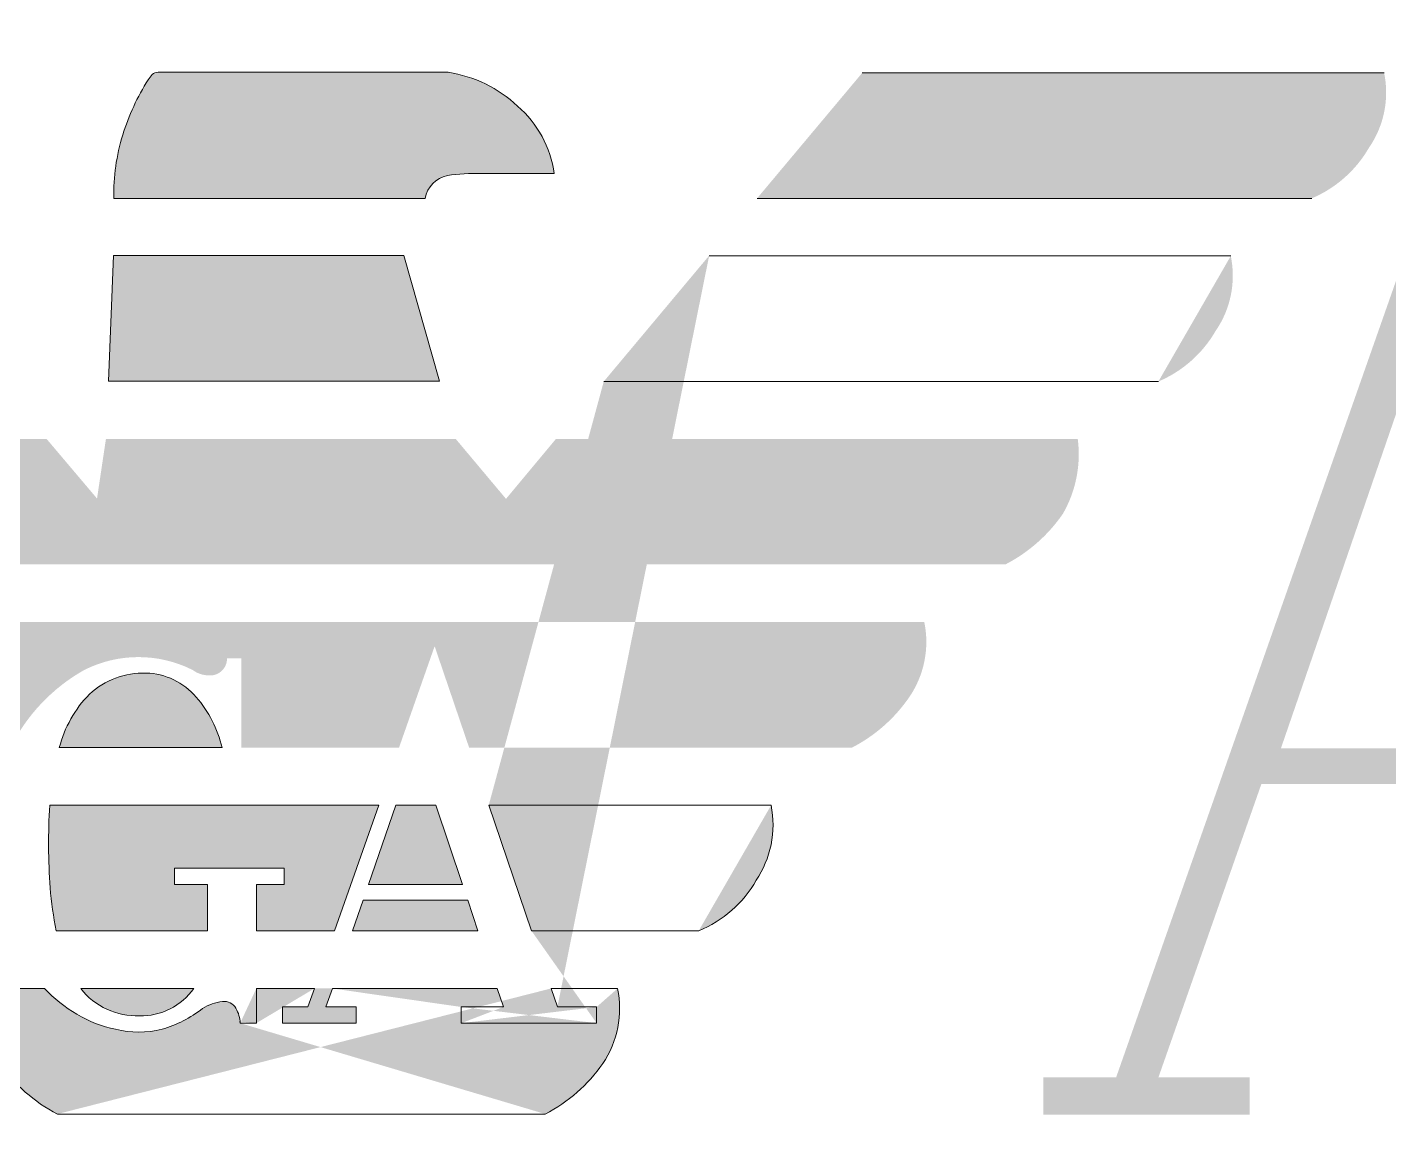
# Model space of a CAD drawing. Header units: millimetres. Extents: x 346472 to 732256, y -34068 to -15883.
# Drawn here: x 360348 to 361130, y -23946 to -23302 of the extents above; entities that cross this region are included whole.
import ezdxf

# ---------------------------------------------------------------- set-up
doc = ezdxf.new("R2010")
doc.units = ezdxf.units.MM
doc.header["$LTSCALE"] = 7
doc.layers.get('0').update_dxf_attribs({"lineweight": 0})
doc.layers.add('LAYER_1', color=160, linetype='Continuous')

# ---------------------------------------------------------------- blocks, each defined once
blk = doc.blocks.new('LOGO PIENO')
at = {"true_color": 0xffffff}
h = blk.add_hatch(color=7, dxfattribs=at)
h.dxf.hatch_style = 1
edge = h.paths.add_edge_path()
edge.add_line((87.16254175638915, 14.44932661511075), (91.18397797508578, 14.44892884693627))
edge.add_arc((90.92369951844148, 12.69790796984898), 1.77025958180959, 46.40069509711691, 81.54524221641731, ccw=False)
edge.add_arc((91.17889221723635, 12.84895858445861), 1.487076100194237, 7.591057933975208, 49.50918657184201, ccw=False)
edge.add_line((92.6529358341545, 13.04540385213386), (91.63942253195864, 13.04540385213386))
edge.add_arc((91.53940339789597, 10.79264898498059), 2.254974128157882, 87.45781785575966, 99.33982929130248)
edge.add_arc((91.25109765714978, 12.63388660601504), 0.3916187396460093, 101.4369019867434, 170.0530648469443)
edge.add_line((90.86536566931545, 12.70153326744912), (86.54918323522134, 12.70153326744912))
edge.add_arc((89.29315506444527, 12.76264956651744), 2.744652364432766, 162.6373389914201, 181.2759340620296, ccw=False)
edge.add_arc((89.65670342452404, 12.66812843582852), 3.119896060723441, 147.4422167520424, 162.9729623342677, ccw=False)
edge.add_line((87.02710169386137, 14.34710019491604), (87.08117330473578, 14.41775376645955))
edge.add_arc((87.16182786194531, 14.33053003757936), 0.1187987225454457, 89.65569171153169, 132.7591272268722, ccw=False)
h.paths.add_polyline_path([(86.54619997395412, 11.90818464844233), (90.56882949710416, 11.90818464844233), (91.06206203035663, 10.16675559157397), (86.47579500751954, 10.16675559157397)])
edge = h.paths.add_edge_path()
edge.add_line((97.78434413667856, 6.828486208269169), (80.51265345736783, 6.828486208269169))
edge.add_arc((81.84401381678617, 6.554127492939415), 1.359335540368114, 168.3558339705608, 213.8911525749722)
edge.add_arc((82.5136884569406, 7.023001805806643), 2.176740915013593, 214.3067750265462, 242.726518060094)
edge.add_line((81.51622255522943, 5.088250455886509), (85.11622339568385, 5.088250455886509))
edge.add_arc((87.38402804539828, 3.957849935674176), 2.533918559339166, 119.5078897998207, 153.505770629108, ccw=False)
edge.add_arc((86.89059970588141, 4.67580448908916), 1.667780012262695, 63.33448593477158, 116.90288821331171, ccw=False)
edge.add_arc((87.87351723575648, 6.484358599493362), 0.3952087107671968, 233.613526379871, 277.9830093046502)
edge.add_arc((87.88608139813095, 6.321247375760777), 0.2321578827818435, 280.5037116018906, 361.2971256024172)
edge.add_line((88.11817978958152, 6.32650277525272), (88.31766052783541, 6.32650277525272))
edge.add_line((88.31766052783541, 6.32650277525272), (88.31766052783541, 5.088250455886509))
edge.add_line((88.31766052783541, 5.088250455886509), (90.50240221237073, 5.088250455886509))
edge.add_line((90.50240221237073, 5.088250455886509), (90.99623139791584, 6.493963175644012))
edge.add_line((90.99623139791584, 6.493963175644012), (91.47454762469488, 5.088250455886509))
edge.add_line((91.47454762469488, 5.088250455886509), (96.78077503881832, 5.088250455886509))
edge.add_arc((95.78330913710988, 7.023001805866443), 2.176740915065443, 297.2734819391209, 325.6932249723165)
edge.add_arc((96.4529837775226, 6.554127492859152), 1.35933554012692, 326.1088474220205, 371.6441660349849)
edge = h.paths.add_edge_path(flags=17)
edge.add_line((88.04896812763354, 5.088250455886509), (85.79362259254458, 5.088250455886509))
edge.add_arc((87.38833162190758, 4.679064241187916), 1.646368806383082, 135.6810541266879, 165.6089485025535, ccw=False)
edge.add_arc((86.96011206318872, 5.01946408738695), 1.103576272761791, 88.12216405833902, 132.7914421241674, ccw=False)
edge.add_arc((86.9689812414581, 5.171544622704687), 0.9512946961266057, 40.50852368449591, 88.35591184123342, ccw=False)
edge.add_arc((86.44424475462438, 4.713267854301876), 1.647952989430523, 13.152547838575401, 40.7721923185012, ccw=False)
edge = h.paths.add_edge_path()
edge.add_line((102.0327070974645, 11.90341143039564), (94.79790070154468, 11.90361031446423))
edge.add_line((94.79790070154468, 11.90361031446423), (93.34067700352625, 10.16317567802912))
edge.add_line((93.34067700352625, 10.16317567802912), (101.0291379995706, 10.16317567802912))
edge.add_arc((100.3794369506627, 11.69778594376612), 1.666475358551052, 292.94612321207, 329.9607169368891)
edge.add_arc((100.7148514567639, 11.62909638837868), 1.346102608274435, 325.3399187178189, 371.7583625669098)
edge = h.paths.add_edge_path(flags=16)
edge.add_line((86.09095430110074, 1.750378840772555), (87.6589564350611, 1.750378840772555))
edge.add_arc((86.91666131464717, 2.280180119696752), 0.9119711842706667, 296.87725757674406, 324.4832585246273, ccw=False)
edge.add_arc((86.91285232972541, 2.306393608144845), 0.9371131084113615, 269.49477336406136, 296.36042278682106, ccw=False)
edge.add_arc((86.88743569523785, 2.445098572622555), 1.075918387912223, 246.08675846712788, 270.91350716664044, ccw=False)
edge.add_arc((86.8661477137457, 2.34829013612557), 0.9789906762165751, 217.6432160142895, 244.9289925158474, ccw=False)
edge = h.paths.add_edge_path()
edge.add_line((84.76320414307474, 1.750378840772555), (85.58817533175534, 1.750378840772782))
edge.add_arc((87.10241179903096, 3.192219879626009), 2.090889203221613, 223.5970856614655, 239.3952375207047)
edge.add_arc((86.91230017812768, 2.850228701403921), 1.699781531401208, 239.0418729658944, 258.507039837557)
edge.add_arc((86.89540834521586, 2.531820364479017), 1.385185712014511, 256.5671905481167, 283.4328094507792)
edge.add_arc((86.7170443610139, 2.863269391003087), 1.751661556068929, 286.5904465339906, 307.3847381975255)
edge.add_arc((88.13196731029939, 0.9290157188197554), 0.6462896053755538, 96.88045624959369, 122.9347178485111, ccw=False)
edge.add_arc((88.0737842929625, 1.37629657811658), 0.1953044726172535, 30.358642733568274, 95.65392743688722, ccw=False)
edge.add_arc((87.84095362969538, 1.250685484721089), 0.4597881521348759, 2.342342675688485, 29.201147929691388, ccw=False)
edge.add_line((88.3003576123233, 1.269477120872125), (88.52489774540618, 1.269477120872125))
edge.add_line((88.52489774540618, 1.269477120872125), (88.52489774540618, 1.750378840772555))
edge.add_line((88.52489774540618, 1.750378840772555), (89.32938387325248, 1.750378840772555))
edge.add_line((89.32938387325248, 1.750378840772555), (89.23909049817757, 1.493818369843666))
edge.add_line((89.23909049817757, 1.493818369843666), (88.88925339105481, 1.493818369843666))
edge.add_line((88.88925339105481, 1.493818369843666), (88.88925339105481, 1.269477120865758))
edge.add_line((88.88925339105481, 1.269477120865758), (89.90873321572371, 1.269477120865758))
edge.add_line((89.90873321572371, 1.269477120865758), (89.90873321572371, 1.493818369843666))
edge.add_line((89.90873321572371, 1.493818369843666), (89.48908779426074, 1.493818369843666))
edge.add_line((89.48908779426074, 1.493818369843666), (89.57918228521521, 1.750378840772555))
edge.add_line((89.57918228521521, 1.750378840772555), (91.86436043324738, 1.750378840772555))
edge.add_line((91.86436043324738, 1.750378840772555), (91.95027835838073, 1.493818369843666))
edge.add_line((91.95027835838073, 1.493818369843666), (91.36595691374123, 1.493818369843666))
edge.add_line((91.36595691374123, 1.493818369843666), (91.36595691374123, 1.269477120865758))
edge.add_line((91.36595691374123, 1.269477120865758), (93.2418316127555, 1.269477120865758))
edge.add_line((93.2418316127555, 1.269477120865758), (93.2418316127555, 1.493818369843666))
edge.add_line((93.2418316127555, 1.493818369843666), (92.69808252167695, 1.493818369843666))
edge.add_line((92.69808252167695, 1.493818369843666), (92.61077240793657, 1.750378840772555))
edge.add_line((92.61077240793657, 1.750378840772555), (93.53339568283218, 1.750378840772555))
edge.add_arc((92.1835682997139, 1.476498475217795), 1.377332355988327, -33.84014330898901, 11.469625967004617, ccw=False)
edge.add_arc((91.50603579894096, 1.982938172096283), 2.222534774520938, 297.42270567721675, 325.0424185076843, ccw=False)
edge.add_line((92.52962770085287, 0.01014308839012301), (85.76677324093589, 0.01014308838989564))
edge.add_arc((86.76423642318105, 1.944890712697998), 2.176736357416873, 214.3064996149528, 242.7265367466111, ccw=False)
edge.add_arc((86.09456339943563, 1.476020101712038), 1.359334464801232, 168.355823606929, 213.8908017017801, ccw=False)
edge = h.paths.add_edge_path(flags=17)
edge.add_line((91.74622328616442, 4.290327502902983), (95.66085875061663, 4.290327502903438))
edge.add_arc((94.31638130288638, 4.016315040365953), 1.37211604359146, -11.519454272342387, 11.519454272342387, ccw=False)
edge.add_arc((94.19848051065446, 4.062915380784716), 1.497111447466185, 327.08244300629093, 347.63408531764605, ccw=False)
edge.add_arc((94.02866675601035, 4.071925516724832), 1.646739243117726, 292.44137817528014, 330.0313988899691, ccw=False)
edge.add_line((94.6572896527241, 2.549892866433993), (92.33850009420712, 2.549892866432401))
edge.add_line((92.33850009420712, 2.549892866432401), (91.74622328616442, 4.290327502902983))
h.paths.add_polyline_path([(90.0055897655925, 2.972919317320248), (91.45545475243625, 2.972919317320248), (91.5970602216521, 2.549892866433765), (89.85980773058827, 2.549892866433765)], flags=17)
h.paths.add_polyline_path([(90.45944324983793, 4.290327502902983), (91.0143298496996, 4.290327502915034), (91.38146987247319, 3.193680652786497), (90.08176237050793, 3.193680652783769)], flags=17)
edge = h.paths.add_edge_path()
edge.add_arc((94.32073641000125, 3.771112501808602), 8.676114972390911, 176.5691310333932, 184.1389839465043)
edge.add_arc((90.20614826226483, 3.488278484364173), 4.55186852455066, 184.3262646069448, 191.8970577742817)
edge.add_line((85.75205581858381, 2.549892866433765), (87.84550970767896, 2.549892866474011))
edge.add_line((87.84550970767896, 2.549892866474011), (87.84550970767896, 3.191691811919782))
edge.add_line((87.84550970767896, 3.191691811919782), (87.39046291894601, 3.191691811919782))
edge.add_line((87.39046291894601, 3.191691811919782), (87.39046291894601, 3.41643082908854))
edge.add_line((87.39046291894601, 3.41643082908854), (88.91232394495273, 3.41643082908854))
edge.add_line((88.91232394495273, 3.41643082908854), (88.91232394495273, 3.191691811919782))
edge.add_line((88.91232394495273, 3.191691811919782), (88.52489774540618, 3.191691811919782))
edge.add_line((88.52489774540618, 3.191691811919782), (88.52489774540618, 2.549892866433765))
edge.add_line((88.52489774540618, 2.549892866433765), (89.61020820264503, 2.549892866433765))
edge.add_line((89.61020820264503, 2.549892866433765), (90.22177676706451, 4.290327502902983))
edge.add_line((90.22177676706451, 4.290327502902983), (85.66017137088375, 4.290327502902983))
edge = h.paths.add_edge_path()
edge.add_arc((87.28827203494438, 3.753429520986401), 2.51288796941502, 167.6632078179241, 188.0187280094776)
edge.add_arc((87.90223518752873, 3.858429457900456), 3.135548828233988, 188.3536262731429, 204.6656912328619)
edge.add_line((85.05277937228402, 2.549892866433765), (83.64030459357855, 2.549892866433765))
edge.add_arc((84.63711804665763, 4.484156555326081), 2.176008519837815, 214.3029817617379, 242.7359036463207, ccw=False)
edge.add_arc((83.96839448665605, 4.01577322645926), 1.359667503053141, 168.35030261602, 213.879684510657, ccw=False)
edge.add_line((82.63673549571831, 4.290327502902983), (84.83341022542345, 4.29032750290321))
edge = h.paths.add_edge_path()
edge.add_line((85.61701352423052, 9.367838218156294), (78.38658257815223, 9.367838218156294))
edge.add_arc((80.02428031164754, 9.153701742134217), 1.651638064667577, 172.5505763598869, 209.693043169467)
edge.add_arc((80.38741050354383, 9.561837353058536), 2.176278126893241, 214.2965068617447, 242.7204789905614)
edge.add_line((79.38995279195797, 7.627602465772952), (98.9082381066437, 7.62760246577318))
edge.add_arc((97.90340418630967, 9.57239853001397), 2.189046125356806, 297.3244173073233, 325.3558482680717)
edge.add_arc((98.27130832765579, 9.154213153318324), 1.65415227070727, 330.0334794972349, 367.4201729164355)
edge.add_line((99.91160832044898, 9.367838218156521), (92.67839299715615, 9.367838218156294))
edge.add_line((92.67839299715615, 9.367838218156294), (91.98567972568526, 8.53690050689238))
edge.add_line((91.98567972568526, 8.53690050689238), (91.28839212018374, 9.367838218156294))
edge.add_line((91.28839212018374, 9.367838218156294), (86.4397969879551, 9.367838218156294))
edge.add_line((86.4397969879551, 9.367838218156294), (86.31628997053122, 8.541077072713506))
edge.add_line((86.31628997053122, 8.541077072713506), (85.61701352423052, 9.367838218156294))
h.paths.add_polyline_path([(107.0370486294887, 5.080174455375527), (102.7284237906897, 5.080174455375527), (104.9081933730909, 11.41045602824101)], flags=16)
edge = h.paths.add_edge_path(flags=16)
edge.add_line((114.6628409780419, 7.934374504202651), (114.6628409780419, 13.98542282035282))
edge.add_line((114.6628409780419, 13.98542282035282), (115.6413506810786, 13.98641724078016))
edge.add_arc((115.4939626973792, 10.9505829124023), 3.039410022865705, 1.849971299867093, 87.22050579312952, ccw=False)
edge.add_arc((115.495708252708, 10.95285313956447), 3.037592894686243, -83.4362694469059, 1.8082349686420116, ccw=False)
edge.add_line((115.8429303369057, 7.935170681436375), (114.6628409780419, 7.934374504202651))
h.paths.add_polyline_path([(139.3423672081449, 5.093222558038406), (141.522534558751, 11.42350413090389), (143.6513898151493, 5.093222558038406)], flags=16)
edge = h.paths.add_edge_path()
edge.add_spline(control_points=[(163.1269150512962, 13.92089159865213), (163.1269150512962, 13.92089159865213), (164.2653275594848, 13.92069271456603), (164.2653275594848, 13.92069271456603)], knot_values=[86, 86, 86, 86, 87, 87, 87, 87], degree=3, periodic=0)
edge.add_spline(control_points=[(164.2653275594848, 13.92069271456603), (164.2653275594848, 13.92069271456603), (164.2653275594848, 14.43997906307777), (164.2653275594848, 14.43997906307777)], knot_values=[0, 0, 0, 0, 1, 1, 1, 1], degree=3, periodic=0)
edge.add_spline(control_points=[(164.2653275594848, 14.43997906307777), (164.2653275594848, 14.43997906307777), (156.9344601500134, 14.43997906307777), (156.9344601500134, 14.43997906307777)], knot_values=[1, 1, 1, 1, 2, 2, 2, 2], degree=3, periodic=0)
edge.add_spline(control_points=[(156.9344601500134, 14.43997906307777), (156.9344601500134, 14.43997906307777), (156.9344601500134, 13.92089159865213), (156.9344601500134, 13.92089159865213)], knot_values=[2, 2, 2, 2, 3, 3, 3, 3], degree=3, periodic=0)
edge.add_spline(control_points=[(156.9344601500134, 13.92089159865213), (156.9344601500134, 13.92089159865213), (158.0724748900284, 13.92089159865213), (158.0724748900284, 13.92089159865213)], knot_values=[3, 3, 3, 3, 4, 4, 4, 4], degree=3, periodic=0)
edge.add_spline(control_points=[(158.0724748900284, 13.92089159865213), (158.0724748900284, 13.92089159865213), (158.0724748900284, 3.926170741473015), (158.0724748900284, 3.926170741473015)], knot_values=[4, 4, 4, 4, 5, 5, 5, 5], degree=3, periodic=0)
edge.add_spline(control_points=[(158.0724748900284, 3.926170741473015), (158.0724748900284, 3.926170741473015), (151.2404087682116, 14.43997906307777), (151.2404087682116, 14.43997906307777)], knot_values=[5, 5, 5, 5, 6, 6, 6, 6], degree=3, periodic=0)
edge.add_spline(control_points=[(151.2404087682116, 14.43997906307777), (151.2404087682116, 14.43997906307777), (148.0610477696273, 14.43997906307777), (148.0610477696273, 14.43997906307777)], knot_values=[6, 6, 6, 6, 7, 7, 7, 7], degree=3, periodic=0)
edge.add_spline(control_points=[(148.0610477696273, 14.43997906307777), (148.0610477696273, 14.43997906307777), (148.0610477696273, 13.92089159865213), (148.0610477696273, 13.92089159865213)], knot_values=[7, 7, 7, 7, 8, 8, 8, 8], degree=3, periodic=0)
edge.add_spline(control_points=[(148.0610477696273, 13.92089159865213), (148.0610477696273, 13.92089159865213), (149.1954825960966, 13.92089159865213), (149.1954825960966, 13.92089159865213)], knot_values=[8, 8, 8, 8, 9, 9, 9, 9], degree=3, periodic=0)
edge.add_spline(control_points=[(149.1954825960966, 13.92089159865213), (149.1954825960966, 13.92089159865213), (149.1954825960966, 0.520081884864112), (149.1954825960966, 0.520081884864112)], knot_values=[9, 9, 9, 9, 10, 10, 10, 10], degree=3, periodic=0)
edge.add_spline(control_points=[(149.1954825960966, 0.520081884864112), (149.1954825960966, 0.520081884864112), (147.2273256811714, 0.520081884864112), (147.2273256811714, 0.520081884864112)], knot_values=[10, 10, 10, 10, 11, 11, 11, 11], degree=3, periodic=0)
edge.add_spline(control_points=[(147.2273256811714, 0.520081884864112), (147.2273256811714, 0.520081884864112), (142.273520867413, 15.07402152920304), (142.273520867413, 15.07402152920304)], knot_values=[11, 11, 11, 11, 12, 12, 12, 12], degree=3, periodic=0)
edge.add_spline(control_points=[(142.273520867413, 15.07402152920304), (142.273520867413, 15.07402152920304), (137.159017712177, 0.520081884864112), (137.159017712177, 0.520081884864112)], knot_values=[12, 12, 12, 12, 13, 13, 13, 13], degree=3, periodic=0)
edge.add_spline(control_points=[(137.159017712177, 0.520081884864112), (137.159017712177, 0.520081884864112), (135.2628568363789, 0.520081884864112), (135.2628568363789, 0.520081884864112)], knot_values=[13, 13, 13, 13, 14, 14, 14, 14], degree=3, periodic=0)
edge.add_spline(control_points=[(135.2628568363789, 0.520081884864112), (135.2628568363789, 0.520081884864112), (135.2628568363789, 13.92089159865213), (135.2628568363789, 13.92089159865213)], knot_values=[14, 14, 14, 14, 15, 15, 15, 15], degree=3, periodic=0)
edge.add_spline(control_points=[(135.2628568363789, 13.92089159865213), (135.2628568363789, 13.92089159865213), (136.4024626490836, 13.92089159865213), (136.4024626490836, 13.92089159865213)], knot_values=[15, 15, 15, 15, 16, 16, 16, 16], degree=3, periodic=0)
edge.add_spline(control_points=[(136.4024626490836, 13.92089159865213), (136.4024626490836, 13.92089159865213), (136.4024626490836, 14.43997906307777), (136.4024626490836, 14.43997906307777)], knot_values=[16, 16, 16, 16, 17, 17, 17, 17], degree=3, periodic=0)
edge.add_spline(control_points=[(136.4024626490836, 14.43997906307777), (136.4024626490836, 14.43997906307777), (133.3961308053072, 14.43997906307777), (133.3961308053072, 14.43997906307777)], knot_values=[17, 17, 17, 17, 18, 18, 18, 18], degree=3, periodic=0)
edge.add_spline(control_points=[(133.3961308053072, 14.43997906307777), (133.3961308053072, 14.43997906307777), (129.6061956627436, 3.459588675748137), (129.6061956627436, 3.459588675748137)], knot_values=[18, 18, 18, 18, 19, 19, 19, 19], degree=3, periodic=0)
edge.add_spline(control_points=[(129.6061956627436, 3.459588675748137), (129.6061956627436, 3.459588675748137), (125.6312983202124, 14.43997906307777), (125.6312983202124, 14.43997906307777)], knot_values=[19, 19, 19, 19, 20, 20, 20, 20], degree=3, periodic=0)
edge.add_spline(control_points=[(125.6312983202124, 14.43997906307777), (125.6312983202124, 14.43997906307777), (122.6822450932009, 14.43997906307777), (122.6822450932009, 14.43997906307777)], knot_values=[20, 20, 20, 20, 21, 21, 21, 21], degree=3, periodic=0)
edge.add_spline(control_points=[(122.6822450932009, 14.43997906307777), (122.6822450932009, 14.43997906307777), (122.6822450932009, 13.92089159865213), (122.6822450932009, 13.92089159865213)], knot_values=[21, 21, 21, 21, 22, 22, 22, 22], degree=3, periodic=0)
edge.add_spline(control_points=[(122.6822450932009, 13.92089159865213), (122.6822450932009, 13.92089159865213), (123.8190665287011, 13.92089159865213), (123.8190665287011, 13.92089159865213)], knot_values=[22, 22, 22, 22, 23, 23, 23, 23], degree=3, periodic=0)
edge.add_spline(control_points=[(123.8190665287011, 13.92089159865213), (123.8190665287011, 13.92089159865213), (123.8190665287011, 0.520081884864112), (123.8190665287011, 0.520081884864112)], knot_values=[23, 23, 23, 23, 24, 24, 24, 24], degree=3, periodic=0)
edge.add_spline(control_points=[(123.8190665287011, 0.520081884864112), (123.8190665287011, 0.520081884864112), (121.5625276890951, 0.520081884864112), (121.5625276890951, 0.520081884864112)], knot_values=[24, 24, 24, 24, 25, 25, 25, 25], degree=3, periodic=0)
edge.add_spline(control_points=[(121.5625276890951, 0.520081884864112), (120.9237120049052, 0.520081884864112), (120.364449955111, 1.090481443473891), (120.364449955111, 2.057853637713379)], knot_values=[25, 25, 25, 25, 26, 26, 26, 26], degree=3, periodic=0)
edge.add_spline(control_points=[(120.364449955111, 2.057853637713379), (120.364449955111, 2.057853637713379), (120.364449955111, 4.17119593540906), (120.364449955111, 4.17119593540906)], knot_values=[26, 26, 26, 26, 27, 27, 27, 27], degree=3, periodic=0)
edge.add_spline(control_points=[(120.364449955111, 4.17119593540906), (120.364449955111, 5.790907931685069), (119.8397937362784, 7.146899629942936), (118.2180928991415, 7.606719636744629)], knot_values=[27, 27, 27, 27, 28, 28, 28, 28], degree=3, periodic=0)
edge.add_spline(control_points=[(118.2180928991415, 7.606719636744629), (119.6285788369596, 8.034121537529927), (120.6138505989384, 9.383351176864153), (120.6138505989384, 10.8254596843542)], knot_values=[28, 28, 28, 28, 29, 29, 29, 29], degree=3, periodic=0)
edge.add_spline(control_points=[(120.6138505989384, 10.8254596843542), (120.6138505989384, 12.8787389880813), (119.0820453686683, 14.43997906307777), (116.1206613283252, 14.43997906307777)], knot_values=[29, 29, 29, 29, 30, 30, 30, 30], degree=3, periodic=0)
edge.add_spline(control_points=[(116.1206613283252, 14.43997906307777), (116.1206613283252, 14.43997906307777), (111.6708287884567, 14.43997906307777), (111.6708287884567, 14.43997906307777)], knot_values=[30, 30, 30, 30, 31, 31, 31, 31], degree=3, periodic=0)
edge.add_spline(control_points=[(111.6708287884567, 14.43997906307777), (111.6708287884567, 14.43997906307777), (111.6708287884567, 13.92089159865213), (111.6708287884567, 13.92089159865213)], knot_values=[31, 31, 31, 31, 32, 32, 32, 32], degree=3, periodic=0)
edge.add_spline(control_points=[(111.6708287884567, 13.92089159865213), (111.6708287884567, 13.92089159865213), (112.8056613830972, 13.92089159865213), (112.8056613830972, 13.92089159865213)], knot_values=[32, 32, 32, 32, 33, 33, 33, 33], degree=3, periodic=0)
edge.add_spline(control_points=[(112.8056613830972, 13.92089159865213), (112.8056613830972, 13.92089159865213), (112.8056613830972, 0.520081884864112), (112.8056613830972, 0.520081884864112)], knot_values=[33, 33, 33, 33, 34, 34, 34, 34], degree=3, periodic=0)
edge.add_spline(control_points=[(112.8056613830972, 0.520081884864112), (112.8056613830972, 0.520081884864112), (110.512527871671, 0.520081884864112), (110.512527871671, 0.520081884864112)], knot_values=[34, 34, 34, 34, 35, 35, 35, 35], degree=3, periodic=0)
edge.add_spline(control_points=[(110.512527871671, 0.520081884864112), (110.512527871671, 0.520081884864112), (105.5587230579126, 15.07402152920304), (105.5587230579126, 15.07402152920304)], knot_values=[35, 35, 35, 35, 36, 36, 36, 36], degree=3, periodic=0)
edge.add_spline(control_points=[(105.5587230579126, 15.07402152920304), (105.5587230579126, 15.07402152920304), (100.4442199026767, 0.520081884864112), (100.4442199026767, 0.520081884864112)], knot_values=[36, 36, 36, 36, 37, 37, 37, 37], degree=3, periodic=0)
edge.add_spline(control_points=[(100.4442199026767, 0.520081884864112), (100.4442199026767, 0.520081884864112), (99.43587758672356, 0.520081884864112), (99.43587758672356, 0.520081884864112)], knot_values=[37, 37, 37, 37, 38, 38, 38, 38], degree=3, periodic=0)
edge.add_spline(control_points=[(99.43587758672356, 0.520081884864112), (99.43587758672356, 0.520081884864112), (99.43587758672356, 0.0009944204384737532), (99.43587758672356, 0.0009944204384737532)], knot_values=[38, 38, 38, 38, 39, 39, 39, 39], degree=3, periodic=0)
edge.add_spline(control_points=[(99.43587758672356, 0.0009944204384737532), (99.43587758672356, 0.0009944204384737532), (102.2930463660095, 0.0009944204384737532), (102.2930463660095, 0.0009944204384737532)], knot_values=[39, 39, 39, 39, 40, 40, 40, 40], degree=3, periodic=0)
edge.add_spline(control_points=[(102.2930463660095, 0.0009944204384737532), (102.2930463660095, 0.0009944204384737532), (102.2930463660095, 0.520081884864112), (102.2930463660095, 0.520081884864112)], knot_values=[40, 40, 40, 40, 41, 41, 41, 41], degree=3, periodic=0)
edge.add_spline(control_points=[(102.2930463660095, 0.520081884864112), (102.2930463660095, 0.520081884864112), (101.0305301881654, 0.520081884864112), (101.0305301881654, 0.520081884864112)], knot_values=[41, 41, 41, 41, 42, 42, 42, 42], degree=3, periodic=0)
edge.add_spline(control_points=[(101.0305301881654, 0.520081884864112), (101.0305301881654, 0.520081884864112), (102.4569268528626, 4.58368152974549), (102.4569268528626, 4.58368152974549)], knot_values=[42, 42, 42, 42, 43, 43, 43, 43], degree=3, periodic=0)
edge.add_spline(control_points=[(102.4569268528626, 4.58368152974549), (102.4569268528626, 4.58368152974549), (107.1020635651694, 4.58368152974549), (107.1020635651694, 4.58368152974549)], knot_values=[43, 43, 43, 43, 44, 44, 44, 44], degree=3, periodic=0)
edge.add_spline(control_points=[(107.1020635651694, 4.58368152974549), (107.1020635651694, 4.58368152974549), (108.4620329451463, 0.520081884864112), (108.4620329451463, 0.520081884864112)], knot_values=[44, 44, 44, 44, 45, 45, 45, 45], degree=3, periodic=0)
edge.add_spline(control_points=[(108.4620329451463, 0.520081884864112), (108.4620329451463, 0.520081884864112), (106.7166262065271, 0.520081884864112), (106.7166262065271, 0.520081884864112)], knot_values=[45, 45, 45, 45, 46, 46, 46, 46], degree=3, periodic=0)
edge.add_spline(control_points=[(106.7166262065271, 0.520081884864112), (106.7166262065271, 0.520081884864112), (106.7166262065271, 0.0009944204384737532), (106.7166262065271, 0.0009944204384737532)], knot_values=[46, 46, 46, 46, 47, 47, 47, 47], degree=3, periodic=0)
edge.add_spline(control_points=[(106.7166262065271, 0.0009944204384737532), (106.7166262065271, 0.0009944204384737532), (116.420180761821, 0.0009944204384737532), (116.420180761821, 0.0009944204384737532)], knot_values=[47, 47, 47, 47, 48, 48, 48, 48], degree=3, periodic=0)
edge.add_spline(control_points=[(116.420180761821, 0.0009944204384737532), (116.420180761821, 0.0009944204384737532), (116.420180761821, 0.520081884864112), (116.420180761821, 0.520081884864112)], knot_values=[48, 48, 48, 48, 49, 49, 49, 49], degree=3, periodic=0)
edge.add_spline(control_points=[(116.420180761821, 0.520081884864112), (116.420180761821, 0.520081884864112), (114.6628409780419, 0.520081884864112), (114.6628409780419, 0.520081884864112)], knot_values=[49, 49, 49, 49, 50, 50, 50, 50], degree=3, periodic=0)
edge.add_spline(control_points=[(114.6628409780419, 0.520081884864112), (114.6628409780419, 0.520081884864112), (114.6628409780419, 7.3503580499073), (114.6628409780419, 7.3503580499073)], knot_values=[50, 50, 50, 50, 51, 51, 51, 51], degree=3, periodic=0)
edge.add_spline(control_points=[(114.6628409780419, 7.3503580499073), (114.6628409780419, 7.3503580499073), (115.8410303034275, 7.3503580499073), (115.8410303034275, 7.3503580499073)], knot_values=[51, 51, 51, 51, 52, 52, 52, 52], degree=3, periodic=0)
edge.add_spline(control_points=[(115.8410303034275, 7.3503580499073), (117.5613776472132, 7.3503580499073), (118.426921189427, 6.645711733256348), (118.426921189427, 4.97428987462331)], knot_values=[52, 52, 52, 52, 53, 53, 53, 53], degree=3, periodic=0)
edge.add_spline(control_points=[(118.426921189427, 4.97428987462331), (118.426921189427, 4.97428987462331), (118.426921189427, 3.735242018926101), (118.426921189427, 3.735242018926101)], knot_values=[53, 53, 53, 53, 54, 54, 54, 54], degree=3, periodic=0)
edge.add_spline(control_points=[(118.426921189427, 3.735242018926101), (118.426921189427, 0.7909620099781023), (120.3660410277985, 0.0009944204384737532), (121.4229110607325, 0.0009944204384737532)], knot_values=[54, 54, 54, 54, 55, 55, 55, 55], degree=3, periodic=0)
edge.add_spline(control_points=[(121.4229110607325, 0.0009944204384737532), (121.4229110607325, 0.0009944204384737532), (125.5768040806511, 0.0009944204384737532), (125.5768040806511, 0.0009944204384737532)], knot_values=[55, 55, 55, 55, 56, 56, 56, 56], degree=3, periodic=0)
edge.add_spline(control_points=[(125.5768040806511, 0.0009944204384737532), (125.5768040806511, 0.0009944204384737532), (125.5768040806511, 0.520081884864112), (125.5768040806511, 0.520081884864112)], knot_values=[56, 56, 56, 56, 57, 57, 57, 57], degree=3, periodic=0)
edge.add_spline(control_points=[(125.5768040806511, 0.520081884864112), (125.5768040806511, 0.520081884864112), (124.3385517612987, 0.520081884864112), (124.3385517612987, 0.520081884864112)], knot_values=[57, 57, 57, 57, 58, 58, 58, 58], degree=3, periodic=0)
edge.add_spline(control_points=[(124.3385517612987, 0.520081884864112), (124.3385517612987, 0.520081884864112), (124.3385517612987, 12.38809194795181), (124.3385517612987, 12.38809194795181)], knot_values=[58, 58, 58, 58, 59, 59, 59, 59], degree=3, periodic=0)
edge.add_spline(control_points=[(124.3385517612987, 12.38809194795181), (124.3385517612987, 12.38809194795181), (129.0011902731717, -0.1533396302872916), (129.0011902731717, -0.1533396302872916)], knot_values=[59, 59, 59, 59, 60, 60, 60, 60], degree=3, periodic=0)
edge.add_spline(control_points=[(129.0011902731717, -0.1533396302872916), (129.0011902731717, -0.1533396302872916), (133.4056772414356, 12.76080072509126), (133.4056772414356, 12.76080072509126)], knot_values=[60, 60, 60, 60, 61, 61, 61, 61], degree=3, periodic=0)
edge.add_spline(control_points=[(133.4056772414356, 12.76080072509126), (133.4056772414356, 12.76080072509126), (133.4056772414356, 0.520081884864112), (133.4056772414356, 0.520081884864112)], knot_values=[61, 61, 61, 61, 62, 62, 62, 62], degree=3, periodic=0)
edge.add_spline(control_points=[(133.4056772414356, 0.520081884864112), (133.4056772414356, 0.520081884864112), (132.2684580377622, 0.520081884864112), (132.2684580377622, 0.520081884864112)], knot_values=[62, 62, 62, 62, 63, 63, 63, 63], degree=3, periodic=0)
edge.add_spline(control_points=[(132.2684580377622, 0.520081884864112), (132.2684580377622, 0.520081884864112), (132.2684580377622, 0.0009944204384737532), (132.2684580377622, 0.0009944204384737532)], knot_values=[63, 63, 63, 63, 64, 64, 64, 64], degree=3, periodic=0)
edge.add_spline(control_points=[(132.2684580377622, 0.0009944204384737532), (132.2684580377622, 0.0009944204384737532), (139.0078441755099, 0.0009944204384737532), (139.0078441755099, 0.0009944204384737532)], knot_values=[64, 64, 64, 64, 65, 65, 65, 65], degree=3, periodic=0)
edge.add_spline(control_points=[(139.0078441755099, 0.0009944204384737532), (139.0078441755099, 0.0009944204384737532), (139.0078441755099, 0.520081884864112), (139.0078441755099, 0.520081884864112)], knot_values=[65, 65, 65, 65, 66, 66, 66, 66], degree=3, periodic=0)
edge.add_spline(control_points=[(139.0078441755099, 0.520081884864112), (139.0078441755099, 0.520081884864112), (137.7453279976662, 0.520081884864112), (137.7453279976662, 0.520081884864112)], knot_values=[66, 66, 66, 66, 67, 67, 67, 67], degree=3, periodic=0)
edge.add_spline(control_points=[(137.7453279976662, 0.520081884864112), (137.7453279976662, 0.520081884864112), (139.1721224305352, 4.58368152974549), (139.1721224305352, 4.58368152974549)], knot_values=[67, 67, 67, 67, 68, 68, 68, 68], degree=3, periodic=0)
edge.add_spline(control_points=[(139.1721224305352, 4.58368152974549), (139.1721224305352, 4.58368152974549), (143.8168613746698, 4.58368152974549), (143.8168613746698, 4.58368152974549)], knot_values=[68, 68, 68, 68, 69, 69, 69, 69], degree=3, periodic=0)
edge.add_spline(control_points=[(143.8168613746698, 4.58368152974549), (143.8168613746698, 4.58368152974549), (145.1768307546472, 0.520081884864112), (145.1768307546472, 0.520081884864112)], knot_values=[69, 69, 69, 69, 70, 70, 70, 70], degree=3, periodic=0)
edge.add_spline(control_points=[(145.1768307546472, 0.520081884864112), (145.1768307546472, 0.520081884864112), (143.4314240160274, 0.520081884864112), (143.4314240160274, 0.520081884864112)], knot_values=[70, 70, 70, 70, 71, 71, 71, 71], degree=3, periodic=0)
edge.add_spline(control_points=[(143.4314240160274, 0.520081884864112), (143.4314240160274, 0.520081884864112), (143.4314240160274, 0.0009944204384737532), (143.4314240160274, 0.0009944204384737532)], knot_values=[71, 71, 71, 71, 72, 72, 72, 72], degree=3, periodic=0)
edge.add_spline(control_points=[(143.4314240160274, 0.0009944204384737532), (143.4314240160274, 0.0009944204384737532), (150.8569602504299, 0.0009944204384737532), (150.8569602504299, 0.0009944204384737532)], knot_values=[72, 72, 72, 72, 73, 73, 73, 73], degree=3, periodic=0)
edge.add_spline(control_points=[(150.8569602504299, 0.0009944204384737532), (150.8569602504299, 0.0009944204384737532), (150.8569602504299, 0.520081884864112), (150.8569602504299, 0.520081884864112)], knot_values=[73, 73, 73, 73, 74, 74, 74, 74], degree=3, periodic=0)
edge.add_spline(control_points=[(150.8569602504299, 0.520081884864112), (150.8569602504299, 0.520081884864112), (149.7145700605215, 0.520081884864112), (149.7145700605215, 0.520081884864112)], knot_values=[74, 74, 74, 74, 75, 75, 75, 75], degree=3, periodic=0)
edge.add_spline(control_points=[(149.7145700605215, 0.520081884864112), (149.7145700605215, 0.520081884864112), (149.7145700605215, 13.18024726243721), (149.7145700605215, 13.18024726243721)], knot_values=[75, 75, 75, 75, 76, 76, 76, 76], degree=3, periodic=0)
edge.add_spline(control_points=[(149.7145700605215, 13.18024726243721), (149.7145700605215, 13.18024726243721), (158.591960122626, -0.4715541678663158), (158.591960122626, -0.4715541678663158)], knot_values=[76, 76, 76, 76, 77, 77, 77, 77], degree=3, periodic=0)
edge.add_spline(control_points=[(158.591960122626, -0.4715541678663158), (158.591960122626, -0.4715541678663158), (158.591960122626, 13.92089159865213), (158.591960122626, 13.92089159865213)], knot_values=[77, 77, 77, 77, 78, 78, 78, 78], degree=3, periodic=0)
edge.add_spline(control_points=[(158.591960122626, 13.92089159865213), (158.591960122626, 13.92089159865213), (161.2697354563534, 13.92089159865213), (161.2697354563534, 13.92089159865213)], knot_values=[78, 78, 78, 78, 79, 79, 79, 79], degree=3, periodic=0)
edge.add_spline(control_points=[(161.2697354563534, 13.92089159865213), (161.2697354563534, 13.92089159865213), (161.2697354563534, 0.520081884864112), (161.2697354563534, 0.520081884864112)], knot_values=[79, 79, 79, 79, 80, 80, 80, 80], degree=3, periodic=0)
edge.add_spline(control_points=[(161.2697354563534, 0.520081884864112), (161.2697354563534, 0.520081884864112), (160.1313229481634, 0.520081884864112), (160.1313229481634, 0.520081884864112)], knot_values=[80, 80, 80, 80, 81, 81, 81, 81], degree=3, periodic=0)
edge.add_spline(control_points=[(160.1313229481634, 0.520081884864112), (160.1313229481634, 0.520081884864112), (160.1313229481634, 0.0009944204384737532), (160.1313229481634, 0.0009944204384737532)], knot_values=[81, 81, 81, 81, 82, 82, 82, 82], degree=3, periodic=0)
edge.add_spline(control_points=[(160.1313229481634, 0.0009944204384737532), (160.1313229481634, 0.0009944204384737532), (164.2653275594848, 0.0009944204384737532), (164.2653275594848, 0.0009944204384737532)], knot_values=[82, 82, 82, 82, 83, 83, 83, 83], degree=3, periodic=0)
edge.add_spline(control_points=[(164.2653275594848, 0.0009944204384737532), (164.2653275594848, 0.0009944204384737532), (164.2653275594848, 0.520081884864112), (164.2653275594848, 0.520081884864112)], knot_values=[83, 83, 83, 83, 84, 84, 84, 84], degree=3, periodic=0)
edge.add_spline(control_points=[(164.2653275594848, 0.520081884864112), (164.2653275594848, 0.520081884864112), (163.1269150512962, 0.520081884864112), (163.1269150512962, 0.520081884864112)], knot_values=[84, 84, 84, 84, 85, 85, 85, 85], degree=3, periodic=0)
edge.add_spline(control_points=[(163.1269150512962, 0.520081884864112), (163.1269150512962, 0.520081884864112), (163.1269150512962, 13.92089159865213), (163.1269150512962, 13.92089159865213)], knot_values=[85, 85, 85, 85, 86, 86, 86, 86], degree=3, periodic=0)
edge = h.paths.add_edge_path(flags=0)
edge.add_line((95.46615123041556, 12.70193103562315), (96.92476711704239, 14.44236567209146))
edge.add_line((96.92476711704239, 14.44236567209146), (104.158579092596, 14.44236567209146))
edge.add_arc((102.8397849198136, 14.16851803424061), 1.34692635244892, -34.67031226696031, 11.730761485689015, ccw=False)
edge.add_arc((102.5037356419716, 14.23750241649032), 1.667974144948998, 292.98301930322737, 329.95235070435535, ccw=False)
edge.add_line((103.1550099946685, 12.70193103562315), (95.46615123041556, 12.70193103562315))
edge = h.paths.add_edge_path(flags=0)
edge.add_spline(control_points=[(95.46654899862278, 12.70193103562315), (95.46654899862278, 12.70193103562315), (103.1550099946685, 12.70193103562315), (103.1550099946685, 12.70193103562315)], knot_values=[2, 2, 2, 2, 3, 3, 3, 3], degree=3, periodic=0)
edge = h.paths.add_edge_path(flags=0)
edge.add_line((104.158579092596, 14.44236567209146), (96.92476711704239, 14.44236567209146))
edge.add_spline(control_points=[(96.92476711704239, 14.44236567209146), (96.92476711704239, 14.44236567209146), (104.1585790925956, 14.44236567209146), (104.1585790925956, 14.44236567209146)], knot_values=[0, 0, 0, 0, 1, 1, 1, 1], degree=3, periodic=0)
edge = h.paths.add_edge_path(flags=17)
edge.add_line((95.46615123041556, 12.70193103562315), (96.92476711704239, 14.44236567209146))
edge.add_line((96.92476711704239, 14.44236567209146), (104.158579092596, 14.44236567209146))
edge.add_arc((102.8397849198136, 14.16851803424061), 1.34692635244892, 325.3296877330397, 371.730761485689)
edge.add_arc((102.5037356419716, 14.23750241649032), 1.667974144948998, 292.98301930322737, 329.95235070435535, ccw=False)
edge.add_line((103.1550099946685, 12.70193103562315), (95.46615123041556, 12.70193103562315))
edge = h.paths.add_edge_path(flags=17)
edge.add_line((95.46615123041556, 12.70193103562315), (96.92476711704239, 14.44236567209146))
edge.add_line((103.1550099946685, 12.70193103562315), (95.46615123041556, 12.70193103562315))
edge.add_arc((102.5037356419716, 14.23750241649032), 1.667974144948998, 292.9830193032274, 329.9523507043554)
edge.add_arc((102.8397849198136, 14.16851803424061), 1.34692635244892, 325.3296877330397, 371.730761485689)
edge.add_spline(control_points=[(104.1585790925956, 14.44236567209146), (104.1585790925956, 14.44236567209146), (96.92476711704239, 14.44236567209146), (96.92476711704239, 14.44236567209146)], knot_values=[0, 0, 0, 0, 1, 1, 1, 1], degree=3, periodic=0)
h.paths.add_polyline_path([(89.85980773054735, 2.549892866444679), (91.59706022164164, 2.549892866444679), (91.45545475241761, 2.972919317338665), (90.00558976557568, 2.972919317338665)], flags=17)
h.paths.add_polyline_path([(91.38146987243135, 3.193680652783769), (91.0143298496996, 4.290327502915034), (90.459443249797, 4.290327502915034), (90.08176237050793, 3.193680652783769)], flags=16)
edge = h.paths.add_edge_path()
edge.add_spline(control_points=[(102.032707097464, 11.90341143039564), (102.032707097464, 11.90341143039564), (94.80108284689913, 11.90341143039564), (94.80108284689913, 11.90341143039564)], knot_values=[4, 4, 4, 4, 5, 5, 5, 5], degree=3, periodic=0)
edge.add_spline(control_points=[(92.69808252167695, 1.493818369843666), (92.73010285950704, 1.493818369843666), (93.2418316127555, 1.493818369843666), (93.2418316127555, 1.493818369843666)], knot_values=[29, 29, 29, 29, 30, 30, 30, 30], degree=3, periodic=0)
edge.add_spline(control_points=[(93.53339568283172, 1.750378840772555), (93.53339568283172, 1.750378840772555), (92.61077240793657, 1.750378840772555), (92.61077240793657, 1.750378840772555)], knot_values=[27, 27, 27, 27, 28, 28, 28, 28], degree=3, periodic=0)
edge.add_spline(control_points=[(85.76677324093589, 0.01014308838989564), (85.76677324093589, 0.01014308838989564), (92.52962770085287, 0.01014308838989564), (92.52962770085287, 0.01014308838989564)], knot_values=[24, 24, 24, 24, 25, 25, 25, 25], degree=3, periodic=0)
edge.add_spline(control_points=[(88.30035761232375, 1.269477120865758), (88.30035761232375, 1.269477120865758), (88.29816988737002, 1.290956602131473), (88.29816988737002, 1.290956602131473)], knot_values=[16, 16, 16, 16, 17, 17, 17, 17], degree=3, periodic=0)
edge.add_spline(control_points=[(88.52489774540618, 1.269477120865758), (88.52489774540618, 1.269477120865758), (88.30035761232375, 1.269477120865758), (88.30035761232375, 1.269477120865758)], knot_values=[15, 15, 15, 15, 16, 16, 16, 16], degree=3, periodic=0)
edge.add_spline(control_points=[(88.52489774540618, 1.750378840772555), (88.52489774540618, 1.474327729411471), (88.52489774540618, 1.269477120865758), (88.52489774540618, 1.269477120865758)], knot_values=[14, 14, 14, 14, 15, 15, 15, 15], degree=3, periodic=0)
edge.add_spline(control_points=[(89.32938387325248, 1.750378840772555), (89.32938387325248, 1.750378840772555), (88.52489774540618, 1.750378840772555), (88.52489774540618, 1.750378840772555)], knot_values=[13, 13, 13, 13, 14, 14, 14, 14], degree=3, periodic=0)
edge.add_spline(control_points=[(91.86436043324738, 1.750378840772555), (91.86436043324738, 1.750378840772555), (89.57918228521521, 1.750378840772555), (89.57918228521521, 1.750378840772555)], knot_values=[5, 5, 5, 5, 6, 6, 6, 6], degree=3, periodic=0)
edge.add_spline(control_points=[(91.36595691374123, 1.493818369843666), (91.36595691374123, 1.493818369843666), (91.89140866891012, 1.493818369843666), (91.95027835838073, 1.493818369843666)], knot_values=[3, 3, 3, 3, 4, 4, 4, 4], degree=3, periodic=0)
edge.add_spline(control_points=[(91.36595691374123, 1.269477120865758), (91.36595691374123, 1.269477120865758), (91.36595691374123, 1.493818369843666), (91.36595691374123, 1.493818369843666)], knot_values=[2, 2, 2, 2, 3, 3, 3, 3], degree=3, periodic=0)
edge.add_spline(control_points=[(93.2418316127555, 1.269477120865758), (93.2418316127555, 1.269477120865758), (91.36595691374123, 1.269477120865758), (91.36595691374123, 1.269477120865758)], knot_values=[1, 1, 1, 1, 2, 2, 2, 2], degree=3, periodic=0)
edge.add_spline(control_points=[(93.2418316127555, 1.493818369843666), (93.2418316127555, 1.493818369843666), (93.2418316127555, 1.269477120865758), (93.2418316127555, 1.269477120865758)], knot_values=[0, 0, 0, 0, 1, 1, 1, 1], degree=3, periodic=0)
edge.add_spline(control_points=[(92.33850009420712, 2.549892866433765), (92.33850009420712, 2.549892866433765), (94.65728965272956, 2.549892866433765), (94.65728965272956, 2.549892866433765)], knot_values=[4, 4, 4, 4, 5, 5, 5, 5], degree=3, periodic=0)
edge.add_spline(control_points=[(95.66085875062208, 4.290327502902983), (95.66085875062208, 4.290327502902983), (91.74622328616442, 4.290327502902983), (91.74622328616442, 4.290327502902983)], knot_values=[2, 2, 2, 2, 3, 3, 3, 3], degree=3, periodic=0)
edge.add_spline(control_points=[(93.34067700352625, 10.16317567802912), (93.34067700352625, 10.16317567802912), (101.0291379995706, 10.16317567802912), (101.0291379995706, 10.16317567802912)], knot_values=[1, 1, 1, 1, 2, 2, 2, 2], degree=3, periodic=0)
h = blk.add_hatch(color=7, dxfattribs=at)
h.dxf.hatch_style = 1
edge = h.paths.add_edge_path()
edge.add_line((85.61701352423052, 9.367838218156294), (78.38658257815223, 9.367838218156294))
edge.add_arc((80.02428031164754, 9.153701742134217), 1.651638064667577, 172.5505763598869, 209.693043169467)
edge.add_arc((80.38741050354383, 9.561837353058536), 2.176278126893241, 214.2965068617447, 242.7204789905614)
edge.add_line((79.38995279195797, 7.627602465772952), (98.9082381066437, 7.62760246577318))
edge.add_arc((97.90340418630967, 9.57239853001397), 2.189046125356806, 297.3244173073233, 325.3558482680717)
edge.add_arc((98.27130832765579, 9.154213153318324), 1.65415227070727, 330.0334794972349, 367.4201729164355)
edge.add_line((99.91160832044898, 9.367838218156521), (92.67839299715615, 9.367838218156294))
edge.add_line((92.67839299715615, 9.367838218156294), (91.98567972568526, 8.53690050689238))
edge.add_line((91.98567972568526, 8.53690050689238), (91.28839212018374, 9.367838218156294))
edge.add_line((91.28839212018374, 9.367838218156294), (86.4397969879551, 9.367838218156294))
edge.add_line((86.4397969879551, 9.367838218156294), (86.31628997053122, 8.541077072713506))
edge.add_line((86.31628997053122, 8.541077072713506), (85.61701352423052, 9.367838218156294))
edge = h.paths.add_edge_path()
edge.add_line((74.13782184922547, 14.44236567209146), (81.36924721570495, 14.44236567209146))
edge.add_line((81.36924721570495, 14.44236567209146), (82.82647091375702, 12.70193103562315))
edge.add_line((82.82647091375702, 12.70193103562315), (75.14139094711936, 12.70193103562292))
edge.add_arc((76.13882297710866, 14.63613074935624), 2.176235094619749, 214.2939026736571, 242.7206554971678, ccw=False)
edge.add_arc((75.77606938409868, 14.22844847497001), 1.65215482105713, 172.5605886707016, 209.6966918575993, ccw=False)
edge = h.paths.add_edge_path()
edge.add_line((76.26369384979171, 11.90361030352506), (83.49511921080148, 11.90341143039564))
edge.add_line((83.49511921080148, 11.90341143039564), (84.95194514064633, 10.16317567802912))
edge.add_line((84.95194514064633, 10.16317567802912), (77.26726294225, 10.16317567802912))
edge.add_arc((78.26404703220024, 12.09769750828498), 2.176224536603341, 214.3105130273422, 242.7397041990535, ccw=False)
edge.add_arc((77.89792249317078, 11.68835641811297), 1.648343864011877, 172.4964296135855, 209.7264830672212, ccw=False)
h = blk.add_hatch(color=7, dxfattribs=at)
h.dxf.hatch_style = 1
edge = h.paths.add_edge_path()
edge.add_line((96.92476711704239, 14.44236567209146), (95.46615123041556, 12.70193103562315))
edge.add_line((95.46615123041556, 12.70193103562315), (103.1550099946685, 12.70193103562315))
edge.add_arc((102.5037356419716, 14.23750241649032), 1.667974144949388, 292.9830193032274, 329.9523507043554)
edge.add_arc((102.8397849198136, 14.16851803424061), 1.346926352448936, 325.3296877330398, 371.7307614856891)
edge.add_line((104.158579092596, 14.44236567209146), (96.92476711704239, 14.44236567209146))
h = blk.add_hatch(color=7, dxfattribs=at)
h.dxf.hatch_style = 1
h.paths.add_polyline_path([(90.0055897655925, 2.972919317320248), (91.45545475243625, 2.972919317320248), (91.5970602216521, 2.549892866433765), (89.85980773058827, 2.549892866433765)])
h.paths.add_polyline_path([(90.45944324983793, 4.290327502902983), (91.0143298496996, 4.290327502915034), (91.38146987247319, 3.193680652786497), (90.08176237050793, 3.193680652783769)])
at = {"color": 250}
for points in [[(87.16254175638915, 14.44932661511075), (91.18397797508578, 14.44892884693627, -0.1545604308736954), (92.14448957090826, 13.97989495682918, -0.1849695670778468), (92.6529358341545, 13.04540385213386), (91.63942253195864, 13.04540385213386, 0.05189155693505725), (91.17344410440819, 13.01772923390899, 0.3086729237247742), (90.86536566931545, 12.70153326744912), (86.54918323522134, 12.70153326744912, -0.08150598451174107), (86.67356276504961, 13.58170560033523, -0.06786958313510229), (87.02710169386137, 14.34710019491604), (87.08117330473578, 14.41775376645955, -0.1903235628308544), (87.16254175638915, 14.44932661511075)], [(88.04896812763354, 5.088250455886509), (85.79362259254458, 5.088250455886509, -0.1313324375804606), (86.2104177127585, 5.829302942182039, -0.1974126543792699), (86.99627466055153, 6.122447703019816, -0.2118606799560659), (87.69225948512349, 5.789468712799135, -0.1211002681133493), (88.04896812763354, 5.088250455886509)], [(85.66017137088375, 4.290327502902983, 0.0330417309382965), (85.66724956689359, 3.144904492990008, 0.03304583805093861), (85.75205581858381, 2.549892866433765), (87.84550970767896, 2.549892866474011), (87.84550970767896, 3.191691811919782), (87.39046291894601, 3.191691811919782), (87.39046291894601, 3.41643082908854), (88.91232394495273, 3.41643082908854), (88.91232394495273, 3.191691811919782), (88.52489774540618, 3.191691811919782), (88.52489774540618, 2.549892866433765), (89.61020820264503, 2.549892866433765), (90.22177676706451, 4.290327502902983), (85.66017137088375, 4.290327502902983)], [(91.74622328616442, 4.290327502902983), (95.66085875061663, 4.290327502903438, -0.1008662000453258), (95.66085875061663, 3.742302577828468, -0.08991459650208286), (95.45523577788026, 3.249337551419558, -0.1655041905937322), (94.6572896527241, 2.549892866433993), (92.33850009420712, 2.549892866432401), (91.74622328616442, 4.290327502902983)], [(84.76320414307474, 1.750378840772555), (85.58817533175534, 1.750378840772782, 0.06904183100535966), (86.03791300841203, 1.392592144532045, 0.08513762712808944), (86.57362290443916, 1.184529161036608, 0.1177632787831036), (87.21719378596663, 1.184529161030241, 0.09098201571552063), (87.78059056761958, 1.471440495835168, -0.1141754491350899), (88.05454297918732, 1.570650916551585, -0.2928718282957731), (88.24230836435345, 1.475005617146053, -0.1177331364344589), (88.3003576123233, 1.269477120872125), (88.52489774540618, 1.269477120872125), (88.52489774540618, 1.750378840772555), (89.32938387325248, 1.750378840772555), (89.23909049817757, 1.493818369843666), (88.88925339105481, 1.493818369843666), (88.88925339105481, 1.269477120865758), (89.90873321572371, 1.269477120865758), (89.90873321572371, 1.493818369843666), (89.48908779426074, 1.493818369843666), (89.57918228521521, 1.750378840772555), (91.86436043324738, 1.750378840772555), (91.95027835838073, 1.493818369843666), (91.36595691374123, 1.493818369843666), (91.36595691374123, 1.269477120865758), (93.2418316127555, 1.269477120865758), (93.2418316127555, 1.493818369843666), (92.69808252167695, 1.493818369843666), (92.61077240793657, 1.750378840772555), (93.53339568283218, 1.750378840772555, -0.2003178480612896), (93.32757298798606, 0.7094928089650239, -0.1211005707225734), (92.52962770085287, 0.01014308839012301), (85.76677324093589, 0.01014308838989564, -0.124645370208685), (84.96617739283874, 0.7180390944877217, -0.2013401398585454)], [(86.09095430110074, 1.750378840772555), (87.6589564350611, 1.750378840772555, -0.1210398643692947), (87.32894587902501, 1.466722758235392, -0.117763413798965), (86.9045890968705, 1.369316932018819, -0.1087528564661844), (86.45130909130967, 1.46153669719547, -0.1196223899270797), (86.09095430110074, 1.750378840772555)]]:
    blk.add_lwpolyline(points, format="xyb", dxfattribs=at)
for points in [[(86.54619997395412, 11.90818464844233), (90.56882949710416, 11.90818464844233), (91.06206203035663, 10.16675559157397), (86.47579500751954, 10.16675559157397), (86.54619997395412, 11.90818464844233)], [(90.45944324983793, 4.290327502902983), (91.0143298496996, 4.290327502915034), (91.38146987247319, 3.193680652786497), (90.08176237050793, 3.193680652783769), (90.459443249797, 4.290327502915034)], [(90.0055897655925, 2.972919317320248), (91.45545475243625, 2.972919317320248), (91.5970602216521, 2.549892866433765), (89.85980773058827, 2.549892866433765), (90.0055897655925, 2.972919317320248)]]:
    blk.add_lwpolyline(points, dxfattribs=at)
at = {"layer": 'LAYER_1', "color": 7, "lineweight": 0, "true_color": 0xffffff}
for p, q in [((90.459443249797, 4.290327502915034), (90.08176237050793, 3.193680652783769)), ((91.0143298496996, 4.290327502915034), (90.459443249797, 4.290327502915034)), ((91.38146987243135, 3.193680652783769), (91.0143298496996, 4.290327502915034)), ((90.08176237050793, 3.193680652783769), (91.38146987243135, 3.193680652783769)), ((90.00558976557568, 2.972919317338665), (89.85980773054735, 2.549892866444679)), ((91.45545475241761, 2.972919317338665), (90.00558976557568, 2.972919317338665)), ((91.59706022164164, 2.549892866444679), (91.45545475241761, 2.972919317338665)), ((89.85980773054735, 2.549892866444679), (91.59706022164164, 2.549892866444679))]:
    blk.add_line(p, q, dxfattribs=at)
for points in [[(104.1585790925956, 14.44236567209146), (104.1585790925956, 14.44236567209146), (96.92476711704239, 14.44236567209146), (96.92476711704239, 14.44236567209146)], [(95.46654899862278, 12.70193103562315), (95.46654899862278, 12.70193103562315), (103.1550099946685, 12.70193103562315), (103.1550099946685, 12.70193103562315)], [(102.032707097464, 11.90341143039564), (102.032707097464, 11.90341143039564), (94.80108284689913, 11.90341143039564), (94.80108284689913, 11.90341143039564)], [(93.34067700352625, 10.16317567802912), (93.34067700352625, 10.16317567802912), (101.0291379995706, 10.16317567802912), (101.0291379995706, 10.16317567802912)], [(95.66085875062208, 4.290327502902983), (95.66085875062208, 4.290327502902983), (91.74622328616442, 4.290327502902983), (91.74622328616442, 4.290327502902983)], [(92.33850009420712, 2.549892866433765), (92.33850009420712, 2.549892866433765), (94.65728965272956, 2.549892866433765), (94.65728965272956, 2.549892866433765)], [(89.32938387325248, 1.750378840772555), (89.32938387325248, 1.750378840772555), (88.52489774540618, 1.750378840772555), (88.52489774540618, 1.750378840772555)], [(88.52489774540618, 1.750378840772555), (88.52489774540618, 1.474327729411471), (88.52489774540618, 1.269477120865758), (88.52489774540618, 1.269477120865758)], [(91.86436043324738, 1.750378840772555), (91.86436043324738, 1.750378840772555), (89.57918228521521, 1.750378840772555), (89.57918228521521, 1.750378840772555)], [(93.53339568283172, 1.750378840772555), (93.53339568283172, 1.750378840772555), (92.61077240793657, 1.750378840772555), (92.61077240793657, 1.750378840772555)], [(91.36595691374123, 1.269477120865758), (91.36595691374123, 1.269477120865758), (91.36595691374123, 1.493818369843666), (91.36595691374123, 1.493818369843666)], [(91.36595691374123, 1.493818369843666), (91.36595691374123, 1.493818369843666), (91.89140866891012, 1.493818369843666), (91.95027835838073, 1.493818369843666)], [(92.69808252167695, 1.493818369843666), (92.73010285950704, 1.493818369843666), (93.2418316127555, 1.493818369843666), (93.2418316127555, 1.493818369843666)], [(93.2418316127555, 1.493818369843666), (93.2418316127555, 1.493818369843666), (93.2418316127555, 1.269477120865758), (93.2418316127555, 1.269477120865758)], [(88.30035761232375, 1.269477120865758), (88.30035761232375, 1.269477120865758), (88.29816988737002, 1.290956602131473), (88.29816988737002, 1.290956602131473)], [(88.52489774540618, 1.269477120865758), (88.52489774540618, 1.269477120865758), (88.30035761232375, 1.269477120865758), (88.30035761232375, 1.269477120865758)], [(93.2418316127555, 1.269477120865758), (93.2418316127555, 1.269477120865758), (91.36595691374123, 1.269477120865758), (91.36595691374123, 1.269477120865758)], [(85.76677324093589, 0.01014308838989564), (85.76677324093589, 0.01014308838989564), (92.52962770085287, 0.01014308838989564), (92.52962770085287, 0.01014308838989564)]]:
    blk.add_open_spline(points, degree=3, dxfattribs=at)

msp = doc.modelspace()

# ---------------------------------------------------------------- block references
at = {"color": 5, "xscale": 41.42079220833356, "yscale": 41.42079220833356, "zscale": 41.42079220833356}
msp.add_blockref('LOGO PIENO', (356812.7985017973, -23926.74739866029), dxfattribs=at)

doc.saveas('drawing.dxf')
